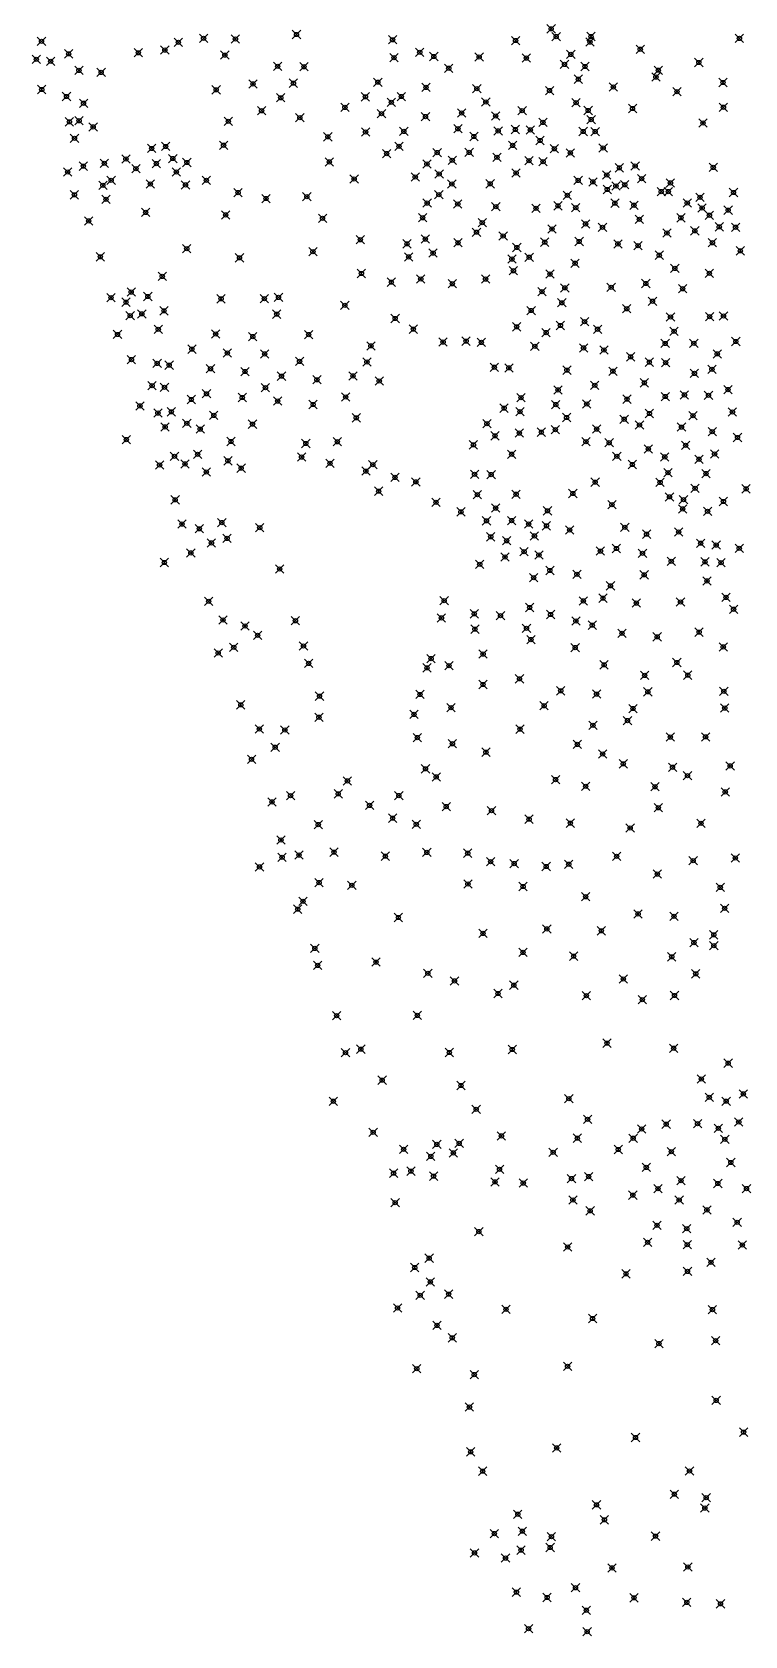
# Model space of a CAD drawing. Header units: millimetres. Extents: x 476859 to 479474, y 2367368 to 2370543.
# Drawn here: x 476935 to 477273, y 2368492 to 2369253 of the extents above; entities that cross this region are included whole.
import ezdxf

# ---------------------------------------------------------------- set-up
doc = ezdxf.new("R2010")
doc.units = ezdxf.units.MM
doc.header["$PDMODE"] = 35
doc.header["$PDSIZE"] = 2

msp = doc.modelspace()

# ---------------------------------------------------------------- linework, layer by layer
for p in [(477060.682, 2369251.998, 16.44), (477181.529, 2369254.704, 17.338), (476939.715, 2369248.749, 16.343), (476998.224, 2369244.615, 16.705), (477004.642, 2369248.314, 16.73), (477016.591, 2369250.214, 16.789), (477031.712, 2369249.899, 16.864), (477106.293, 2369249.503, 16.155), (477164.65, 2369249.136, 16.79), (477183.915, 2369251.015, 17.52), (477199.969, 2369248.415, 17.23), (477200.454, 2369251.05, 17.195), (477223.801, 2369245.012, 16.99), (477270.862, 2369250.161, 16.62), (476937.231, 2369240.205, 16.277), (476944.059, 2369239.295, 16.366), (476952.591, 2369242.81, 16.741), (476985.655, 2369243.333, 16.651), (477026.679, 2369242.225, 16.584), (477051.761, 2369236.91, 16.901), (477064.243, 2369236.708, 17.331), (477106.932, 2369240.993, 17.88), (477119.178, 2369243.563, 16.136), (477125.845, 2369241.549, 16.135), (477147.35, 2369241.321, 16.43), (477169.753, 2369240.821, 16.52), (477187.868, 2369237.804, 17.666), (477190.841, 2369242.551, 17.486), (477197.564, 2369236.831, 17.471), (477251.579, 2369238.721, 16.76), (476957.439, 2369234.958, 16.54), (476967.982, 2369234.011, 16.656), (477059.226, 2369228.884, 17.099), (477099.296, 2369229.355, 17.329), (477132.933, 2369235.993, 16.271), (477194.442, 2369230.786, 17.664), (477231.228, 2369231.797, 17.006), (477232.367, 2369235.047, 16.901), (477263.09, 2369229.235, 16.471), (476939.811, 2369225.885, 16.226), (476951.547, 2369222.593, 16.917), (477022.549, 2369225.754, 16.771), (477040.065, 2369228.536, 16.811), (477053.226, 2369221.966, 17.02), (477093.396, 2369222.425, 17.359), (477110.449, 2369222.548, 17.643), (477122.135, 2369226.887, 16.3), (477146.254, 2369226.284, 18.093), (477180.761, 2369225.37, 16.773), (477211.034, 2369227.095, 17.63), (477241.24, 2369224.85, 17.61), (476959.646, 2369219.375, 16.562), (477044.132, 2369215.803, 16.861), (477083.665, 2369217.387, 17.385), (477101.028, 2369214.442, 17.454), (477105.683, 2369219.789, 17.496), (477139.051, 2369214.72, 18.095), (477150.512, 2369219.954, 17.851), (477167.754, 2369215.87, 16.732), (477193.342, 2369219.628, 17.916), (477199.077, 2369215.941, 17.878), (477220.145, 2369216.863, 17.62), (477263.27, 2369217.457, 17.22), (476952.944, 2369210.547, 16.194), (476957.517, 2369211.049, 16.232), (476964.199, 2369208.123, 16.524), (477028.319, 2369210.783, 16.784), (477062.288, 2369212.518, 17.43), (477111.635, 2369206.005, 17.493), (477121.893, 2369213.044, 17.609), (477137.273, 2369207.265, 17.722), (477155.219, 2369213.339, 17.648), (477156.38, 2369206.224, 18.046), (477164.547, 2369206.886, 17.307), (477171.651, 2369206.713, 17.41), (477177.622, 2369210.275, 17.617), (477196.72, 2369205.933, 18.057), (477200.495, 2369211.615, 17.93), (477202.39, 2369205.925, 18.01), (477253.558, 2369209.972, 18.14), (476955.371, 2369202.721, 16.224), (476998.608, 2369198.854, 16.468), (477026.095, 2369199.432, 16.734), (477075.554, 2369203.422, 17.41), (477093.469, 2369205.743, 17.394), (477109.31, 2369198.914, 17.568), (477144.861, 2369203.585, 18.051), (477163.241, 2369199.34, 18.187), (477176.268, 2369201.692, 17.276), (476969.483, 2369190.827, 14.965), (476979.737, 2369192.904, 16.472), (476991.948, 2369197.909, 16.598), (476994.17, 2369190.714, 16.463), (477001.996, 2369193.112, 16.474), (477008.665, 2369191.25, 16.538), (477076.288, 2369191.518, 17.52), (477103.476, 2369195.459, 17.637), (477127.444, 2369195.933, 17.71), (477134.589, 2369192.242, 17.98), (477142.624, 2369196.022, 18.122), (477155.779, 2369193.708, 17.993), (477170.992, 2369192.093, 18.144), (477177.704, 2369191.62, 18.126), (477183.018, 2369197.773, 18.124), (477190.607, 2369195.79, 18.171), (477206.186, 2369198.099, 18.178), (476952.122, 2369186.727, 16.019), (476959.551, 2369189.502, 16.074), (476984.489, 2369188.285, 16.444), (477003.687, 2369186.731, 16.486), (477088.035, 2369183.401, 17.527), (477117.037, 2369184.339, 17.881), (477122.581, 2369190.548, 17.949), (477128.366, 2369185.748, 17.895), (477164.872, 2369186.274, 18.182), (477207.904, 2369185.284, 18.424), (477213.9, 2369188.707, 18.325), (477221.368, 2369189.584, 18.298), (477224.469, 2369183.542, 18.551), (477258.438, 2369188.903, 19.01), (476955.32, 2369175.896, 15.983), (476968.819, 2369180.405, 16.373), (476972.735, 2369182.746, 16.299), (476991.344, 2369181.001, 16.446), (477008.03, 2369180.598, 16.629), (477017.926, 2369182.768, 16.57), (477032.978, 2369176.946, 16.886), (477128.23, 2369175.986, 18.111), (477134.408, 2369181.015, 17.87), (477152.567, 2369181.12, 18.286), (477189.212, 2369175.651, 18.476), (477194.322, 2369182.737, 18.404), (477201.327, 2369182.032, 18.368), (477208.135, 2369178.437, 18.56), (477212.257, 2369180.058, 18.413), (477216.434, 2369180.66, 18.503), (477233.762, 2369177.437, 19.136), (477237.107, 2369177.422, 19.13), (477238.122, 2369181.54, 19.584), (477268.057, 2369176.994, 19.277), (476970.316, 2369173.742, 16.279), (477046.197, 2369174.117, 17.39), (477065.588, 2369175.019, 17.54), (477122.684, 2369171.961, 18.102), (477137.192, 2369171.543, 18.095), (477155.296, 2369170.25, 18.646), (477174.353, 2369169.472, 18.511), (477184.751, 2369170.641, 18.82), (477193.202, 2369169.811, 18.687), (477211.775, 2369171.921, 19), (477220.786, 2369170.928, 18.61), (477246.093, 2369172.022, 19.706), (477252.145, 2369174.717, 19.334), (477253.151, 2369169.647, 19.422), (477265.518, 2369168.603, 19.656), (476962.088, 2369163.505, 15.929), (476989.14, 2369167.539, 16.55), (477027.073, 2369166.356, 16.819), (477073.05, 2369164.742, 17.5), (477120.567, 2369165.001, 17.586), (477148.826, 2369162.641, 18.598), (477197.856, 2369162.085, 18.792), (477205.867, 2369160.465, 18.937), (477223.364, 2369164.246, 18.79), (477243.084, 2369164.981, 19.51), (477256.609, 2369166.195, 19.597), (477261.286, 2369160.675, 20.072), (477269.03, 2369160.489, 20.231), (477090.978, 2369154.562, 17.48), (477113.125, 2369152.608, 17.067), (477121.799, 2369154.874, 17.024), (477137.32, 2369153.116, 19.051), (477146.095, 2369158.134, 18.633), (477158.745, 2369156.328, 18.796), (477178.48, 2369153.402, 19.408), (477181.902, 2369159.657, 19.275), (477194.792, 2369153.748, 19.101), (477213.192, 2369152.586, 19.56), (477236.461, 2369157.757, 19.49), (477249.695, 2369158.77, 19.53), (477258.045, 2369153.138, 20.18), (476967.622, 2369146.456, 15.833), (477008.62, 2369150.329, 16.464), (477033.626, 2369145.992, 16.39), (477068.476, 2369148.911, 17.42), (477113.898, 2369146.407, 16.993), (477125.492, 2369148.214, 16.954), (477162.909, 2369145.372, 19.073), (477165.233, 2369150.892, 19.036), (477171.106, 2369146.255, 19.298), (477222.762, 2369151.739, 19.469), (477232.824, 2369147.216, 19.47), (477271.265, 2369149.275, 20.71), (477091.495, 2369138.543, 18.794), (477163.627, 2369139.833, 19.118), (477180.982, 2369138.256, 19.465), (477192.866, 2369143.398, 19.641), (477240.229, 2369140.949, 19.89), (477256.589, 2369138.621, 20.53), (476982.264, 2369129.72, 16.069), (476996.99, 2369137.142, 16.53), (477105.688, 2369134.422, 16.89), (477119.657, 2369135.938, 16.904), (477134.616, 2369133.662, 16.93), (477150.4, 2369135.873, 19.116), (477177.204, 2369129.896, 19.625), (477188.015, 2369131.704, 19.638), (477210.01, 2369131.989, 19.99), (477226.452, 2369133.769, 20.009), (477243.907, 2369131.288, 20.65), (476972.67, 2369127.057, 15.767), (476979.773, 2369124.92, 15.818), (476990.131, 2369127.6, 16.284), (477024.898, 2369126.526, 16.403), (477045.44, 2369126.561, 16.347), (477052.133, 2369127.172, 16.407), (477083.627, 2369123.408, 16.559), (477186.585, 2369124.628, 19.694), (477229.631, 2369125.356, 20.239), (476981.753, 2369118.521, 15.792), (476987.281, 2369119.36, 16.008), (476997.839, 2369120.812, 16.38), (477051.315, 2369119.246, 16.385), (477107.487, 2369117.176, 16.717), (477172.026, 2369120.937, 19.719), (477197.396, 2369115.687, 19.997), (477217.403, 2369121.787, 20.114), (477238.164, 2369117.891, 20.514), (477256.731, 2369118.028, -974.431), (477263.309, 2369118.382, -969.95), (476975.765, 2369109.595, 15.694), (476995.087, 2369112.026, 16.137), (477022.337, 2369109.793, 16.109), (477039.944, 2369108.57, 16.181), (477066.472, 2369109.526, 16.53), (477116.103, 2369112.122, 16.812), (477165.133, 2369113.223, 19.739), (477179.133, 2369110.471, 20.008), (477185.908, 2369113.856, 20.022), (477203.553, 2369112.059, 20.076), (477239.862, 2369111.074, 20.634), (477011.049, 2369102.616, 16.16), (477027.886, 2369100.772, 16.18), (477045.566, 2369100.357, 16.21), (477095.998, 2369104.166, 16.607), (477130.246, 2369105.965, 16.901), (477141.162, 2369106.421, 16.948), (477148.397, 2369105.817, 16.981), (477173.794, 2369103.933, 20.045), (477196.915, 2369103.21, 20.256), (477206.564, 2369102.228, 20.21), (477235.635, 2369105.323, 20.739), (477249.236, 2369105.396, 20.785), (477260.342, 2369100.366, 21.091), (477269.14, 2369106.248, 21.071), (476982.372, 2369097.658, 15.688), (476994.58, 2369095.84, 15.918), (477000.277, 2369095.022, 15.944), (477019.893, 2369093.305, 16.059), (477036.249, 2369091.976, 16.163), (477062.16, 2369096.793, 16.25), (477094.113, 2369096.505, 16.601), (477154.543, 2369094.023, 16.929), (477161.466, 2369093.718, 19.572), (477189.001, 2369092.655, 20.334), (477210.832, 2369092.134, 20.432), (477219.243, 2369098.952, 20.439), (477228.1, 2369096.44, 20.682), (477235.835, 2369096.214, 20.81), (477257.816, 2369093.018, 21.29), (476992.16, 2369085.252, 15.602), (476998.044, 2369084.467, 15.891), (477045.938, 2369084.312, 16.218), (477053.585, 2369089.795, 16.251), (477070.375, 2369088.07, 16.307), (477087.493, 2369089.912, 16.351), (477099.944, 2369087.489, 16.952), (477202.207, 2369085.417, 20.427), (477225.747, 2369086.641, 20.688), (477249.512, 2369091.086, 21.104), (477010.813, 2369078.712, 16.025), (477017.988, 2369081.425, 16.044), (477034.941, 2369079.643, 16.15), (477051.77, 2369077.948, 16.229), (477084.045, 2369079.877, 16.419), (477167.202, 2369079.561, 20.544), (477184.8, 2369083.254, 20.338), (477198.423, 2369076.563, 20.701), (477217.495, 2369078.888, 20.934), (477235.656, 2369080.109, 21.28), (477244.753, 2369080.885, 21.083), (477256.168, 2369080.699, 21.193), (477265.415, 2369083.41, 21.319), (476986.385, 2369075.663, 15.559), (476994.926, 2369072.254, 15.636), (477001.289, 2369072.861, 15.864), (477021.439, 2369071.157, 16.12), (477068.571, 2369076.33, 16.281), (477089.038, 2369070.024, 16.941), (477159.202, 2369074.602, 17.19), (477166.742, 2369072.904, 20.55), (477183.717, 2369076.292, 20.555), (477188.843, 2369070.148, 21.117), (477216.178, 2369069.328, 21.239), (477228.146, 2369072.057, 21.331), (477248.833, 2369071.029, 21.345), (477267.529, 2369072.776, 21.399), (476998.345, 2369065.683, 15.578), (477008.662, 2369067.384, 15.944), (477015.004, 2369064.648, 16.02), (477039.812, 2369067.017, 16.26), (477151.039, 2369067.234, 17.069), (477154.893, 2369061.477, 20.387), (477166.443, 2369062.767, 20.54), (477176.888, 2369063.196, 20.436), (477183.514, 2369064.359, 21.064), (477203.098, 2369064.665, 20.937), (477223.442, 2369066.627, 21.337), (477243.362, 2369065.596, 21.134), (477257.959, 2369063.432, 21.132), (476979.944, 2369059.678, 15.685), (477029.592, 2369058.749, 15.725), (477065.101, 2369057.824, 16.268), (477080.072, 2369058.656, 16.37), (477144.643, 2369057.175, 16.955), (477198.026, 2369058.675, 21.122), (477209.051, 2369058.167, 21.22), (477227.645, 2369055.248, 21.356), (477245.339, 2369056.968, 20.943), (477269.941, 2369060.674, 21.527), (476995.732, 2369047.636, 15.5), (477002.783, 2369051.745, 15.564), (477007.78, 2369048.134, 15.689), (477013.782, 2369052.693, 15.639), (477028.144, 2369049.602, 15.717), (477034.414, 2369046.103, 15.955), (477063.102, 2369051.371, 16.53), (477076.58, 2369048.402, 17.01), (477096.905, 2369047.765, 16.503), (477162.809, 2369052.706, 20.59), (477212.694, 2369051.708, 21.353), (477220.061, 2369047.833, 21.295), (477235.432, 2369051.449, 21.11), (477251.672, 2369050.333, 21.39), (477259.064, 2369052.839, 21.435), (477017.891, 2369044.293, 15.955), (477093.612, 2369044.71, 17.49), (477107.41, 2369041.719, 18.22), (477117.317, 2369039.593, 18.48), (477145.18, 2369043.191, 19.183), (477153.05, 2369043.052, 20.759), (477202.408, 2369039.458, 20.921), (477233.207, 2369039.323, 21.107), (477236.965, 2369043.966, 21.34), (477254.983, 2369043.534, 21.37), (477003.111, 2369031.065, 15.461), (477099.697, 2369035.164, 18.137), (477146.513, 2369033.513, 20.62), (477164.875, 2369033.724, 20.8), (477191.827, 2369034.059, 20.77), (477237.681, 2369032.468, 21.147), (477244.328, 2369031.125, 21.136), (477249.807, 2369036.516, 21.38), (477274.025, 2369036.291, 21.2), (477126.859, 2369029.9, 19.52), (477138.714, 2369025.361, 19.947), (477155.181, 2369027.151, 20.376), (477179.778, 2369025.861, 20.61), (477210.35, 2369028.798, 20.71), (477243.948, 2369026.749, 21.037), (477255.746, 2369025.63, 21.15), (477263.253, 2369030.291, 21.22), (477006.366, 2369019.552, 15.465), (477014.591, 2369017.324, 15.584), (477025.266, 2369020.259, 16.045), (477043.248, 2369017.874, 16.481), (477150.825, 2369021.107, 20.431), (477162.766, 2369021.209, 20.442), (477170.845, 2369019.562, 20.629), (477179.291, 2369018.744, 20.607), (477190.291, 2369016.75, 20.678), (477216.481, 2369018.035, 20.742), (477242.023, 2369015.822, 21.003), (477020.314, 2369010.62, 15.768), (477027.756, 2369012.748, 16.051), (477152.86, 2369013.512, 20.416), (477160.435, 2369011.637, 20.424), (477173.575, 2369013.947, 20.57), (477212.496, 2369007.943, 20.779), (477226.798, 2369014.763, 20.803), (477252.494, 2369010.472, 20.883), (477259.82, 2369009.582, 20.996), (477270.766, 2369008.06, 21.15), (476997.952, 2369001.298, 15.538), (477010.549, 2369005.875, 15.368), (477147.647, 2369000.449, 20.456), (477159.62, 2369003.905, 20.37), (477168.675, 2369006.471, 20.609), (477175.709, 2369004.863, 20.587), (477204.887, 2369006.721, 21.753), (477224.87, 2369005.673, 20.994), (477238.504, 2369001.879, 20.861), (477254.531, 2369001.625, 21.103), (477262.161, 2369001.261, 20.978), (477052.676, 2368998.237, 16.66), (477173.238, 2368994.101, 20.407), (477180.92, 2368997.532, 20.826), (477193.737, 2368995.688, 20.421), (477225.661, 2368995.451, 20.712), (477209.678, 2368990.223, 20.434), (477255.493, 2368992.58, 21.149), (477019.017, 2368982.859, 15.378), (477130.762, 2368983.19, 17.772), (477171.338, 2368979.96, 20.247), (477196.807, 2368983.075, 20.181), (477206.117, 2368984.383, 20.359), (477221.914, 2368982.041, 20.3), (477242.912, 2368982.585, 20.67), (477264.479, 2368984.736, 20.97), (477268.075, 2368979.112, 20.921), (477025.789, 2368974.041, 15.509), (477036.248, 2368971.156, 15.804), (477060.177, 2368973.652, 16.647), (477129.452, 2368975.005, 20.12), (477145.035, 2368976.939, 20.259), (477157.487, 2368976.059, 20.213), (477169.816, 2368970.073, 20.239), (477181.249, 2368976.611, 20.138), (477193.257, 2368973.543, 20.187), (477201.018, 2368971.55, 20.266), (477042.24, 2368966.714, 16.013), (477145.35, 2368969.668, 19.12), (477171.913, 2368964.71, 19.87), (477215.166, 2368967.697, 20.28), (477231.848, 2368966.01, 20.348), (477251.727, 2368968.253, 19.681), (477023.546, 2368958.352, 15.412), (477030.91, 2368961.02, 15.414), (477064.003, 2368961.644, 16.736), (477124.54, 2368955.685, 17.901), (477149.217, 2368957.841, 18.53), (477192.932, 2368960.912, 20.257), (477263.177, 2368961.232, 20.56), (477066.445, 2368953.401, 16.79), (477122.612, 2368951.296, 18.816), (477133.077, 2368952.357, 18.59), (477206.654, 2368952.722, 20.23), (477225.922, 2368947.708, 18.64), (477241.168, 2368953.858, 20.235), (477246.349, 2368947.808, 20.159), (477149.201, 2368943.408, 17.532), (477166.507, 2368946.081, 18.28), (477186.068, 2368940.4, 18.52), (477227.412, 2368939.893, 18.66), (477263.477, 2368940.137, 19.32), (477034.252, 2368933.719, 15.3), (477071.626, 2368937.854, 16.68), (477119.276, 2368938.671, 18.937), (477133.998, 2368932.41, 18.24), (477178.182, 2368933.308, 17.604), (477203.086, 2368938.829, 19.59), (477220.338, 2368931.97, 18.09), (477263.9, 2368932.199, 19.89), (477071.327, 2368927.843, 16.514), (477116.452, 2368929.187, 18.799), (477217.741, 2368926.266, 17.89), (477043.077, 2368922.257, 15.34), (477055.162, 2368921.816, 15.957), (477118.021, 2368918.191, 18.996), (477166.739, 2368922.191, 17.62), (477201.343, 2368924.02, 18.51), (477238.056, 2368918.427, 19.48), (477254.796, 2368918.515, 19.8), (477050.561, 2368913.607, 15.628), (477134.677, 2368915.261, 18.26), (477150.569, 2368911.251, 17.783), (477193.932, 2368914.942, 17.812), (477205.966, 2368910.375, 17.8), (477039.362, 2368907.849, 15.296), (477121.885, 2368903.366, 17.803), (477215.723, 2368905.729, 18.12), (477239.128, 2368904.094, 19.43), (477266.453, 2368904.726, 18.979), (477084.848, 2368897.619, 17.722), (477126.985, 2368899.511, 17.354), (477183.623, 2368898.244, 17.64), (477197.911, 2368895.014, 17.715), (477230.791, 2368894.848, 18.71), (477246.223, 2368900.13, 19.696), (477049.048, 2368887.64, 15.339), (477057.872, 2368890.601, 15.616), (477080.488, 2368891.476, 17.31), (477109.235, 2368890.65, 16.28), (477264.133, 2368892.38, 18.486), (477095.365, 2368885.978, 15.65), (477106.321, 2368879.925, 15.89), (477131.73, 2368885.429, 17.23), (477153.231, 2368883.479, 17.25), (477171.046, 2368879.44, 17.27), (477232.375, 2368884.883, 17.859), (477071.022, 2368876.887, 15.71), (477117.513, 2368877.012, 17.08), (477190.644, 2368877.569, 17.47), (477219.025, 2368875.264, 17.66), (477252.607, 2368877.47, 18.271), (477053.293, 2368869.578, 15.286), (477078.506, 2368863.798, 15.63), (477122.511, 2368863.654, 16.29), (477141.941, 2368863.295, 16.273), (477043.143, 2368856.769, 15.527), (477053.838, 2368861.339, 15.312), (477061.87, 2368862.393, 15.356), (477102.839, 2368861.867, 15.76), (477152.809, 2368859.272, 16.166), (477163.995, 2368858.372, 16.007), (477179.169, 2368856.971, 16.79), (477189.867, 2368858.039, 17.667), (477212.606, 2368861.833, 17.371), (477248.914, 2368859.746, 17.29), (477268.891, 2368861.014, 17.313), (477071.413, 2368849.341, 15.799), (477086.935, 2368848.023, 15.66), (477142.023, 2368848.643, 15.654), (477231.895, 2368853.37, 16.611), (477063.765, 2368840.419, 15.269), (477168.201, 2368847.467, 15.99), (477197.881, 2368842.623, 16.59), (477261.765, 2368847.048, 16.548), (477061.292, 2368836.723, 15.24), (477109.008, 2368832.765, 15.67), (477222.774, 2368834.47, 15.61), (477239.84, 2368833.312, 15.45), (477263.83, 2368837.105, 15.26), (477149.161, 2368825.199, 15.831), (477179.471, 2368827.349, 16.23), (477205.345, 2368826.448, 15.283), (477069.367, 2368818.092, 15.209), (477249.255, 2368820.852, 15.555), (477258.686, 2368824.548, 14.01), (477258.735, 2368819.386, 16.008), (477070.756, 2368810.017, 15.255), (477098.408, 2368811.584, 15.581), (477168.177, 2368816.186, 15.821), (477192.226, 2368814.407, 15.689), (477238.747, 2368814.097, 13.79), (477123.028, 2368806.275, 15.597), (477135.664, 2368802.648, 15.542), (477215.76, 2368803.564, 14.22), (477250.133, 2368806.028, 15.45), (477156.281, 2368796.663, 15.49), (477163.826, 2368800.627, 15.563), (477198.229, 2368795.678, 15.31), (477240.048, 2368795.743, 15.326), (477224.765, 2368793.731, 14.794), (477079.731, 2368786.163, 15.27), (477117.998, 2368786.266, 15.65), (477208.038, 2368773.11, 15.65), (477083.949, 2368768.56, 16.052), (477091.234, 2368770.239, 15.199), (477133.231, 2368768.656, 15.45), (477163.063, 2368770.108, 15.76), (477239.674, 2368770.683, 15.58), (477265.51, 2368763.589, 12.616), (477101.317, 2368755.511, 15.728), (477138.759, 2368752.985, 15.66), (477252.774, 2368756.104, 14.805), (477272.691, 2368748.992, 10.159), (477078.184, 2368745.516, 15.339), (477145.919, 2368741.692, 12.253), (477189.93, 2368746.753, 15.72), (477256.531, 2368747.4, 10.935), (477264.551, 2368745.537, 10.23), (477198.804, 2368736.919, 15.64), (477236.104, 2368734.641, 15.58), (477251.012, 2368734.874, 15.49), (477270.53, 2368735.645, 10.148), (477097.061, 2368730.734, 15.208), (477157.916, 2368729.055, 12.12), (477193.947, 2368727.985, 11.12), (477220.449, 2368727.952, 11.044), (477224.46, 2368732.363, 15.04), (477260.865, 2368732.668, 10.255), (477263.95, 2368727.457, 9.72), (477111.539, 2368722.684, 15.443), (477124.403, 2368719.336, 15.31), (477127.27, 2368725.018, 15.374), (477135.115, 2368720.995, 15.176), (477137.894, 2368725.51, 12.269), (477182.46, 2368721.286, 11.87), (477213.365, 2368722.609, 10.84), (477238.527, 2368721.607, 14.79), (477106.763, 2368711.352, 15.255), (477114.977, 2368712.339, 16.495), (477157.039, 2368713.208, 14.639), (477226.645, 2368714.108, 10.819), (477266.761, 2368716.459, 9.632), (477125.725, 2368709.967, 15.29), (477154.893, 2368707.232, 15.111), (477168.276, 2368706.656, 15.254), (477191.191, 2368708.792, 11.25), (477199.321, 2368709.749, 11.007), (477232.216, 2368704.036, 10.45), (477243.149, 2368707.798, 10.846), (477260.601, 2368706.477, 9.55), (477274.221, 2368704.043, 9.651), (477107.499, 2368697.395, 15.174), (477191.845, 2368698.635, 15.273), (477220.277, 2368700.936, 10.998), (477242.265, 2368698.625, 10.321), (477200.037, 2368693.474, 15.12), (477255.435, 2368693.929, 9.795), (477147.212, 2368683.635, 15.031), (477231.755, 2368686.623, 14.678), (477245.863, 2368685.004, 14.342), (477269.796, 2368688.007, 9.545), (477189.367, 2368676.315, 15.158), (477227.296, 2368678.514, 14.732), (477246.105, 2368677.425, 14.631), (477272.258, 2368677.25, 9.737), (477116.795, 2368666.565, 15.111), (477123.62, 2368670.996, 15.463), (477257.376, 2368669.021, 14.754), (477124.221, 2368659.735, 15.13), (477217.055, 2368663.577, 14.787), (477246.234, 2368664.726, 14.877), (477119.354, 2368653.362, 15.009), (477132.873, 2368653.936, 15.574), (477108.641, 2368647.351, 15.28), (477160.097, 2368646.711, 14.933), (477201.182, 2368642.36, 15.04), (477258.051, 2368646.593, 14.742), (477127.347, 2368639.095, 15.098), (477134.584, 2368633.211, 15.143), (477232.668, 2368630.456, 14.914), (477259.57, 2368631.834, 14.9), (477189.319, 2368619.674, 14.996), (477117.749, 2368618.563, 15.149), (477145.029, 2368615.745, 15.393), (477142.733, 2368600.316, 15.029), (477259.82, 2368603.471, 14.863), (477221.555, 2368585.853, 15.135), (477272.83, 2368588.418, 14.731), (477143.339, 2368579.052, 15.042), (477184.154, 2368580.924, 14.842), (477149.049, 2368569.863, 14.883), (477247.162, 2368569.984, 12.954), (477239.985, 2368558.935, 13.13), (477203.059, 2368553.893, 14.148), (477254.431, 2368552.35, 14.98), (477255.092, 2368557.289, 14.45), (477165.687, 2368549.433, 15.063), (477206.788, 2368546.793, 13.973), (477154.575, 2368540.259, 14.671), (477167.873, 2368541.369, 14.827), (477181.651, 2368538.812, 14.654), (477231.026, 2368539.032, 14.733), (477145.166, 2368531.07, 14.818), (477159.873, 2368528.62, 14.649), (477167.252, 2368532.383, 14.764), (477181.047, 2368533.634, 14.98), (477210.378, 2368523.953, 14.74), (477246.368, 2368524.378, 14.88), (477193.075, 2368514.527, 14.72), (477165.043, 2368512.454, 14.498), (477179.605, 2368509.91, 14.909), (477220.848, 2368509.753, 14.747), (477245.875, 2368507.576, 14.531), (477261.874, 2368506.9, 15.693), (477198.201, 2368503.843, 14.719), (477170.823, 2368495.112, 14.463), (477198.624, 2368493.658, 14.481)]:
    msp.add_point(p)

doc.saveas('drawing.dxf')
